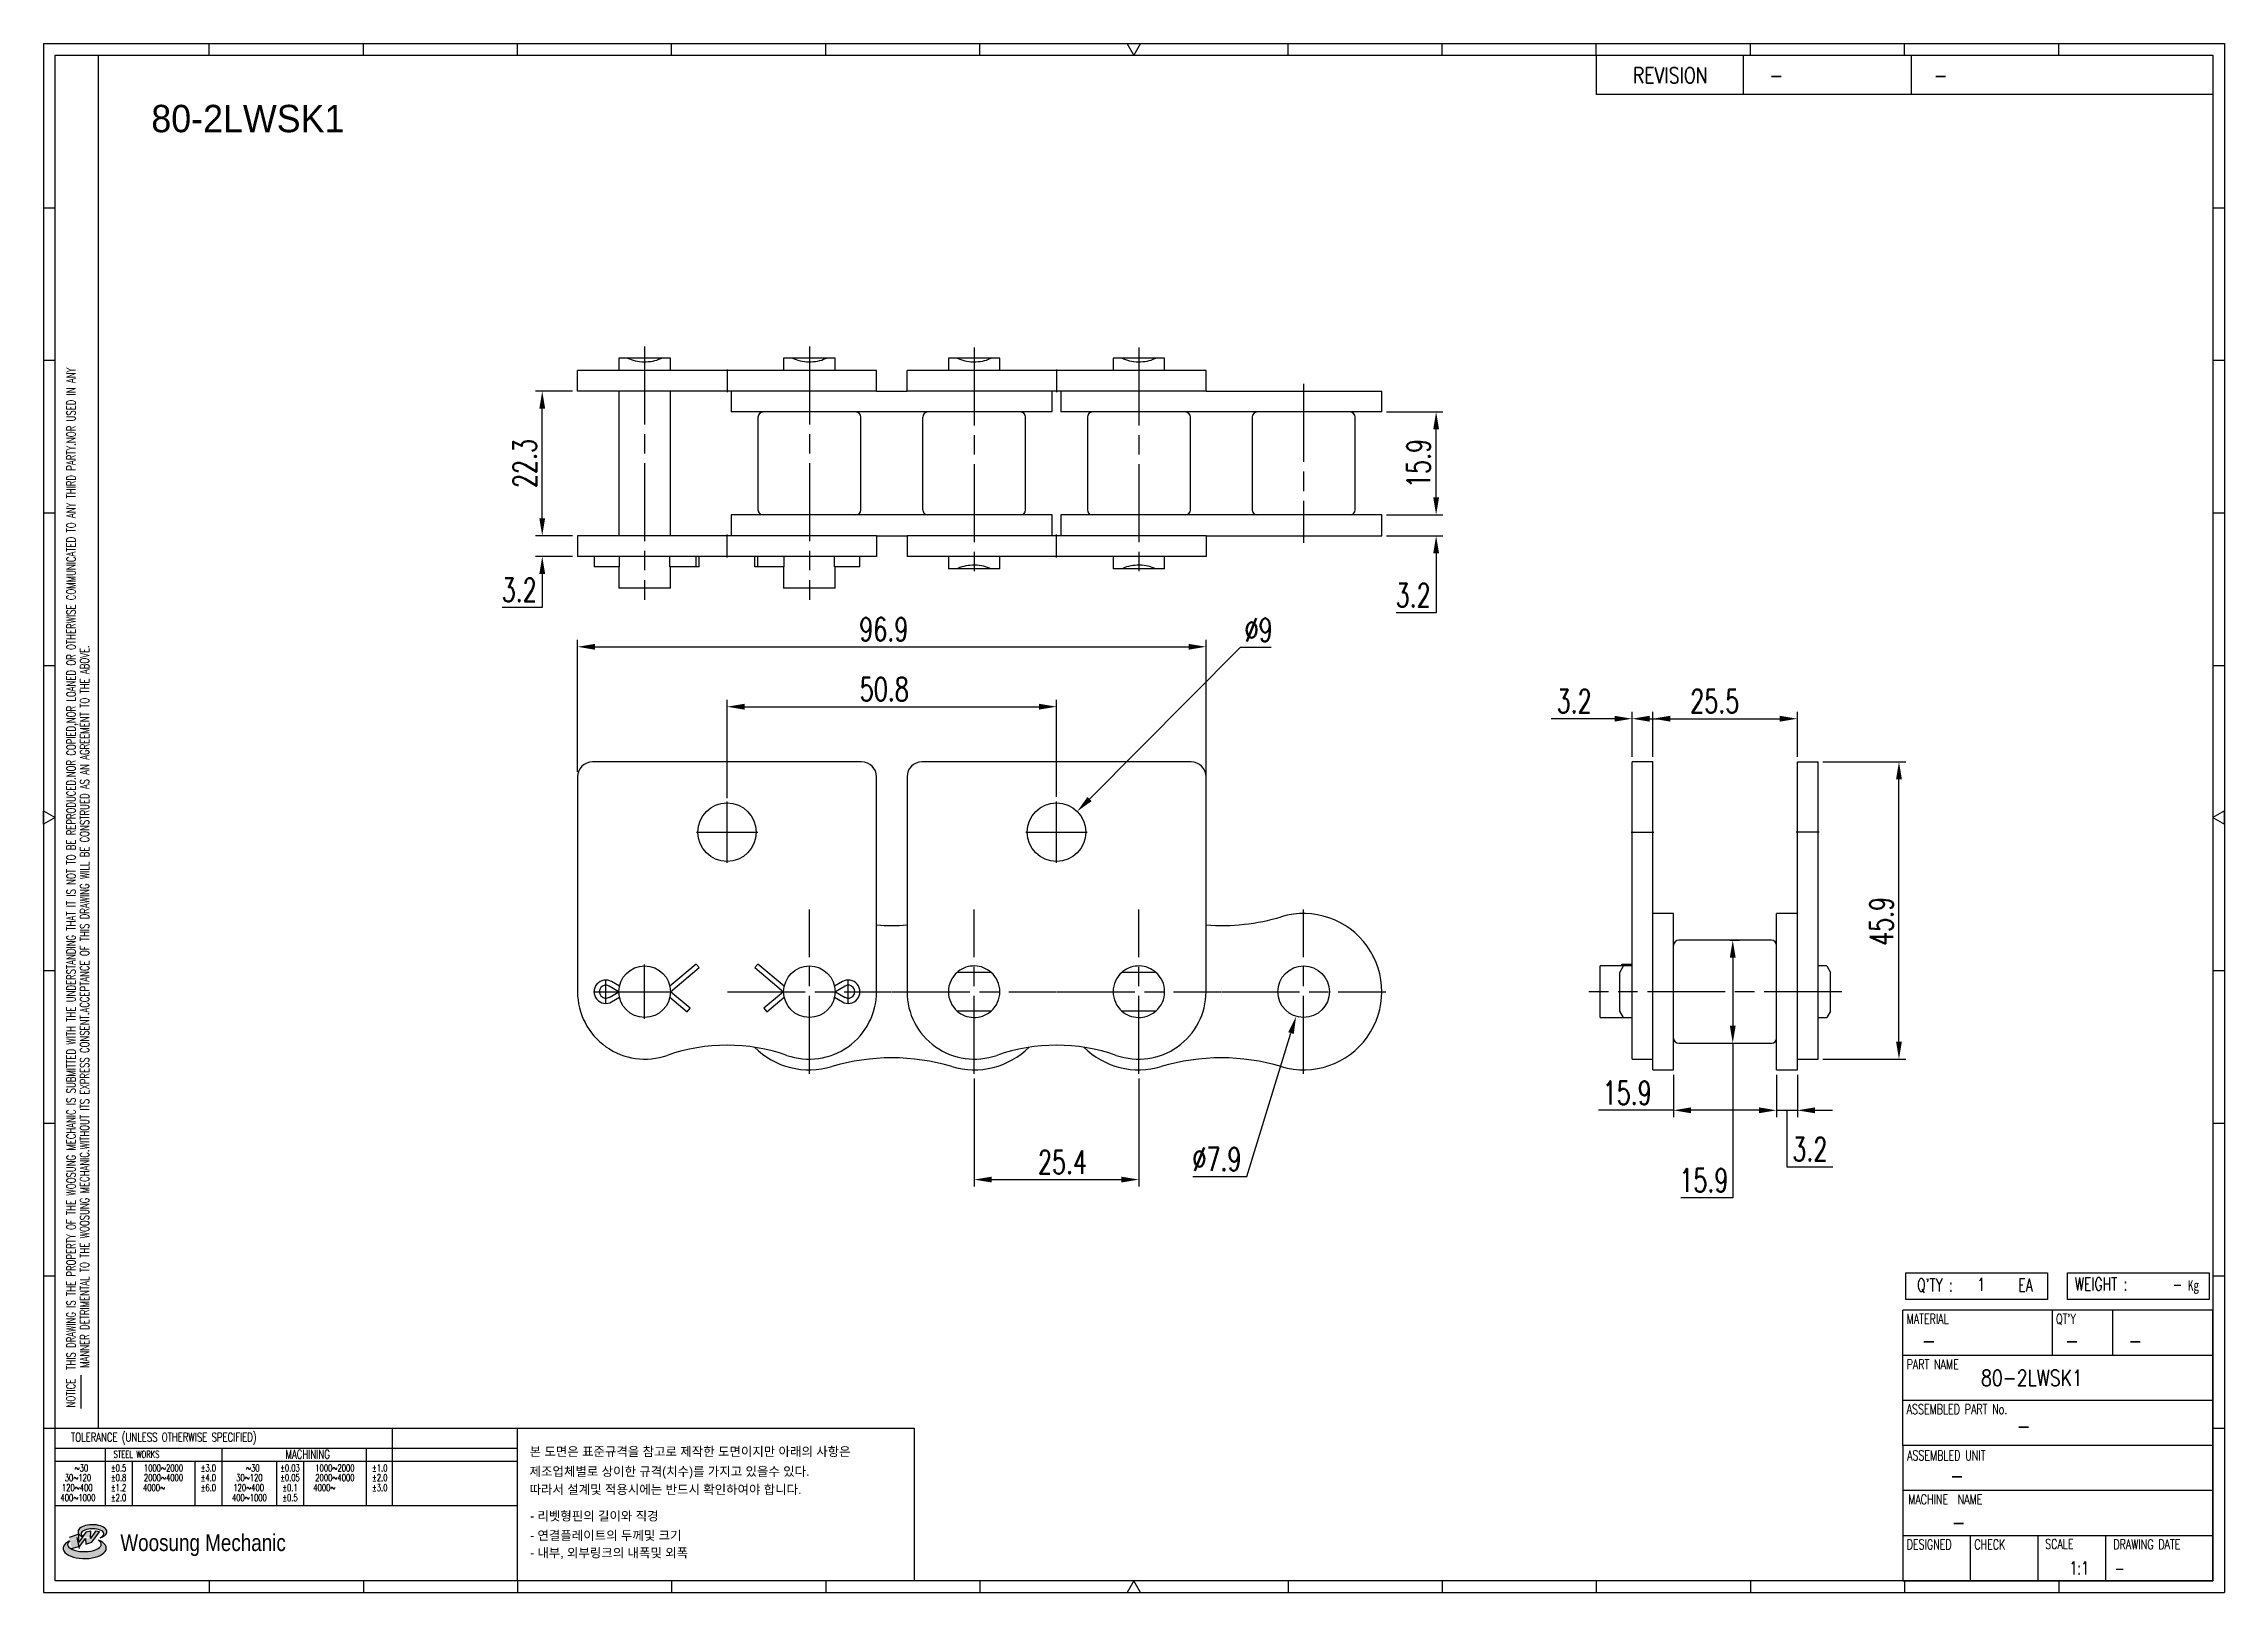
# Model space of a CAD drawing. Header units: millimetres. Extents: x 1209 to 1546, y 59 to 298.
import ezdxf
from ezdxf.enums import TextEntityAlignment as Align

# ---------------------------------------------------------------- set-up
doc = ezdxf.new("R2010")
doc.units = ezdxf.units.MM
doc.linetypes.add('AM_ISO08W050', pattern=[18, 12, -1.5, 3, -1.5])
doc.layers.get('Defpoints').update_dxf_attribs({"color": 80})
doc.layers.add('CL1', color=140, linetype='AM_ISO08W050', lineweight=25)
for name, color, linetype in [('S-DIM', 7, 'Continuous'), ('TITLE', 7, 'Continuous'), ('도면레이아웃', 7, 'Continuous')]:
    doc.layers.add(name, color=color, linetype=linetype)
doc.styles.add('HAN', font='ROMANS.shx', dxfattribs={"width": 0.7, "bigfont": 'whgtxt.shx'})
doc.styles.add('HKD_ST2', font='romans.shx', dxfattribs={"width": 0.7, "height": 4, "bigfont": '@extfont2.shx'})
doc.styles.add('HSG', font='SIMPLEX.shx', dxfattribs={"width": 0.7, "bigfont": 'HSG.shx'})
doc.styles.add('MtXpl_', font='Gulim.ttf')
doc.styles.add('SLDTEXTSTYLE4', font='arial.ttf', dxfattribs={"width": 0.8})
doc.dimstyles.new('AP1.5', dxfattribs={"dimscale": 1.5, "dimtxt": 2.4, "dimasz": 1.8, "dimexe": 0.7, "dimexo": 0.5, "dimgap": 0.6, "dimtad": 1, "dimtoh": 1, "dimdec": 1, "dimrnd": 0.01, "dimzin": 9, "dimdsep": 46, "dimtxsty": 'HSG', "dimcen": 0, "dimclrd": 251, "dimclre": 251, "dimclrt": 60, "dimazin": 2, "dimtp": 1, "dimtm": 1, "dimtfac": 0.5, "dimtdec": 1, "dimtofl": 0, "dimtmove": 0, "dimatfit": 3, "dimfxl": 0, "dimtvp": 1, "dimtolj": 2, "dimlwd": -1, "dimlwe": -1, "dimarcsym": 0})

# ---------------------------------------------------------------- blocks, each defined once
blk = doc.blocks.new('MAST')
at = {"layer": '도면레이아웃'}
h = blk.add_hatch(color=10, dxfattribs=at)
h.paths.add_polyline_path([(1.544, 35.177), (1.554, 34.966), (1.779, 35.034), (2.054, 35.422), (1.908, 35.446), (1.728, 35.167), (1.741, 35.439), (1.547, 35.405), (1.292, 35.041), (1.295, 35.33), (0.943, 35.208), (1.03, 34.8), (1.336, 34.885)])
edge = h.paths.add_edge_path()
edge.add_ellipse((1.795, 35.421), major_axis=(-0.53, 0), ratio=0.487785, start_angle=122.36065, end_angle=403.39574)
edge.add_line((1.411, 35.244), (1.419, 35.261))
edge.add_ellipse((1.798, 35.344), major_axis=(-0.423, 0), ratio=0.444396, start_angle=131.58977, end_angle=386.19408, ccw=False)
edge = h.paths.add_edge_path()
edge.add_ellipse((1.512, 34.815), major_axis=(-0.793, 0), ratio=0.480113, start_angle=314.67633, end_angle=590.85213)
edge.add_ellipse((1.501, 34.958), major_axis=(-0.62, 0), ratio=0.43311, start_angle=331.7024, end_angle=574.42495, ccw=False)
at = {"color": 140}
for p, q in [((0, 90.118), (80.15, 90.118)), ((0, 90.118), (0, 33.191)), ((80.15, 90.118), (80.15, 33.191)), ((57.068, 89.693), (57.068, 88.246)), ((62.47, 89.693), (62.47, 88.246)), ((68.635, 89.693), (68.635, 88.246)), ((79.725, 88.246), (57.068, 88.246)), ((68.449, 43.961), (68.449, 44.936)), ((68.449, 44.936), (73.654, 44.936)), ((73.654, 44.936), (73.654, 43.961)), ((74.39, 43.961), (74.39, 44.936)), ((74.39, 44.936), (79.595, 44.936)), ((79.595, 44.936), (79.595, 43.961)), ((68.336, 38.59), (68.336, 43.563)), ((79.725, 43.563), (68.336, 43.563)), ((73.654, 43.961), (68.449, 43.961)), ((73.827, 43.563), (73.827, 41.905)), ((79.595, 43.961), (74.39, 43.961)), ((76.037, 43.563), (76.037, 41.905)), ((79.725, 38.59), (79.725, 43.563)), ((79.725, 41.905), (68.336, 41.905)), ((79.725, 40.248), (68.336, 40.248)), ((68.336, 38.59), (68.336, 33.616)), ((79.725, 38.59), (68.336, 38.59)), ((79.725, 33.616), (79.725, 38.59)), ((79.725, 36.932), (68.336, 36.932)), ((79.725, 35.274), (68.336, 35.274)), ((70.822, 33.616), (70.822, 35.274)), ((73.309, 33.616), (73.309, 35.274)), ((75.796, 33.616), (75.796, 35.274)), ((0, 33.191), (80.15, 33.191)), ((68.336, 33.616), (79.725, 33.616))]:
    blk.add_line(p, q, dxfattribs=at)
for p, q in [((6.089, 89.693), (6.089, 90.118)), ((11.753, 89.693), (11.753, 90.118)), ((17.418, 89.693), (17.418, 90.118)), ((23.082, 89.693), (23.082, 90.118)), ((28.746, 89.693), (28.746, 90.118)), ((34.411, 89.693), (34.411, 90.118)), ((45.739, 89.693), (45.739, 90.118)), ((51.404, 89.693), (51.404, 90.118)), ((57.068, 89.693), (57.068, 90.118)), ((62.732, 89.693), (62.732, 90.118)), ((68.397, 89.693), (68.397, 90.118)), ((74.061, 89.693), (74.061, 90.118)), ((0, 84.085), (0.425, 84.085)), ((79.725, 84.085), (80.15, 84.085)), ((0, 78.478), (0.425, 78.478)), ((79.725, 78.478), (80.15, 78.478)), ((0, 72.87), (0.425, 72.87)), ((79.725, 72.87), (80.15, 72.87)), ((0, 67.262), (0.425, 67.262)), ((79.725, 67.262), (80.15, 67.262)), ((0, 56.047), (0.425, 56.047)), ((79.725, 56.047), (80.15, 56.047)), ((0, 50.439), (0.425, 50.439)), ((79.725, 50.439), (80.15, 50.439)), ((0, 44.832), (0.425, 44.832)), ((79.725, 44.832), (80.15, 44.832)), ((1.377, 39.947), (1.377, 41.174)), ((0, 39.224), (0.425, 39.224)), ((79.725, 39.224), (80.15, 39.224)), ((6.089, 33.616), (6.089, 33.191)), ((11.753, 33.616), (11.753, 33.191)), ((17.418, 33.616), (17.418, 33.191)), ((23.082, 33.616), (23.082, 33.191)), ((28.746, 33.616), (28.746, 33.191)), ((34.411, 33.616), (34.411, 33.191)), ((45.739, 33.616), (45.739, 33.191)), ((51.404, 33.616), (51.404, 33.191)), ((57.068, 33.616), (57.068, 33.191)), ((62.732, 33.616), (62.732, 33.191)), ((68.397, 33.616), (68.397, 33.191)), ((74.061, 33.616), (74.061, 33.191))]:
    blk.add_line(p, q)
at = {"color": 2}
for p, q in [((2.017, 39.224), (2.017, 89.693)), ((0.425, 39.224), (17.418, 39.224)), ((0.425, 38.487), (17.418, 38.487)), ((2.257, 38.487), (2.257, 36.382)), ((6.557, 38.5), (6.557, 36.382)), ((11.857, 38.487), (11.857, 36.382)), ((12.816, 39.224), (12.816, 36.382)), ((17.418, 33.616), (17.418, 39.224)), ((0.425, 38.012), (17.418, 38.012)), ((3.257, 38.012), (3.257, 36.382)), ((5.557, 38.012), (5.557, 36.382)), ((8.557, 38.012), (8.557, 36.382)), ((9.557, 38.026), (9.557, 36.382)), ((0.425, 36.382), (17.418, 36.382))]:
    blk.add_line(p, q, dxfattribs=at)
for points in [[(40.075, 89.693), (39.83, 90.118), (40.32, 90.118)], [(0.425, 61.679), (0, 61.433), (0, 61.924)], [(79.725, 61.679), (80.15, 61.433), (80.15, 61.924)], [(40.075, 33.616), (39.83, 33.191), (40.32, 33.191)]]:
    blk.add_lwpolyline(points, close=True)
at = {"color": 140}
blk.add_lwpolyline([(0.425, 89.693), (79.725, 89.693), (79.725, 33.616), (0.425, 33.616)], close=True, dxfattribs=at)
at = {"layer": '도면레이아웃'}
for p, q in [((1.295, 35.33), (0.943, 35.208)), ((1.547, 35.405), (1.292, 35.041)), ((1.292, 35.041), (1.295, 35.33)), ((1.741, 35.439), (1.547, 35.405)), ((1.908, 35.446), (1.728, 35.167)), ((1.728, 35.167), (1.741, 35.439)), ((1.779, 35.034), (2.054, 35.422)), ((2.054, 35.422), (1.908, 35.446)), ((1.03, 34.8), (1.336, 34.885)), ((1.224, 35.208), (1.311, 34.8)), ((1.224, 35.208), (1.224, 35.208)), ((1.336, 34.885), (1.544, 35.177)), ((1.419, 35.261), (1.411, 35.244)), ((1.544, 35.177), (1.554, 34.966)), ((1.554, 34.966), (1.779, 35.034))]:
    blk.add_line(p, q, dxfattribs=at)
for centre, major_axis, ratio, start_param, end_param in [((1.795, 35.421), (-0.53, 0), 0.487785, 2.135596, 7.040584), ((1.798, 35.344), (-0.423, 0), 0.444396, 2.296675, 6.740358), ((1.512, 34.815), (-0.793, 0), 0.480113, 5.492138, 10.312315), ((1.501, 34.958), (-0.62, 0), 0.43311, 5.789299, 10.025607)]:
    blk.add_ellipse(centre, major_axis=major_axis, ratio=ratio, start_param=start_param, end_param=end_param, dxfattribs=at)
for s, height, style, width, p in [('REVISION', 0.5806, 'HAN', 0.8, (58.415, 88.664)), ('-', 0.581, 'HAN', 0.8, (63.426, 88.664)), ('-', 0.581, 'HAN', 0.8, (69.468, 88.664)), ("Q'TY : ", 0.4746, 'HKD_ST2', 0.7, (68.857, 44.253)), ('1', 0.475, 'HKD_ST2', 0.7, (71.071, 44.275)), ('EA', 0.4746, 'HKD_ST2', 0.7, (72.578, 44.253)), ('WEIGHT : ', 0.4746, 'HKD_ST2', 0.7, (74.65, 44.286)), ('-', 0.581, 'HAN', 0.8, (69.029, 42.157)), ('-', 0.581, 'HAN', 0.8, (74.289, 42.157)), ('-', 0.581, 'HAN', 0.8, (76.623, 42.157)), ('-', 0.581, 'HAN', 0.8, (72.515, 39.013)), ('-', 0.581, 'HAN', 0.8, (70.067, 37.189)), ('-', 0.581, 'HAN', 0.8, (70.126, 35.48)), ('1:1', 0.4746, 'HKD_ST2', 0.7, (74.458, 33.848)), ('-', 0.475, 'HKD_ST2', 0.7, (76.112, 33.837))]:
    blk.add_text(s, height=height, dxfattribs=dict(style=style, width=width)).set_placement(p)
at = {"color": 6, "style": 'HKD_ST2', "width": 0.7}
for s, p in [(' THIS DRAWING IS THE PROPERTY OF THE WOOSUNG MECHANIC IS SUBMITTED WITH THE UNDERSTANDING THAT IT IS NOT TO BE REPRODUCED.NOR COPIED,NOR LOANED OR OTHERWISE COMMUNICATED TO ANY THIRD PARTY.NOR USED IN ANY', (1.173, 41.217)), ('MANNER DETRIMENTAL TO THE WOOSUNG MECHANIC.WITHOUT ITS EXPRESS CONSENT.ACCEPTANCE OF THIS DRAWING WILL BE CONSTRUED AS AN AGREEMENT TO THE ABOVE.', (1.672, 41.447))]:
    blk.add_text(s, height=0.326266, rotation=90, dxfattribs=at).set_placement(p)
at = {"style": 'HKD_ST2', "width": 0.7}
blk.add_text('-', height=0.475, dxfattribs=at).set_placement((78.613, 44.286), align=Align.RIGHT)
at = {"color": 254, "style": 'HKD_ST2', "width": 0.7}
for s, height, p in [('MATERIAL', 0.3651, (68.474, 43.425)), ("QT'Y", 0.3651, (73.965, 43.425)), ('PART NAME', 0.3651, (68.474, 41.756)), ('ASSEMBLED PART No.', 0.36511, (68.474, 40.109)), ('ASSEMBLED UNIT', 0.36511, (68.49, 38.408)), ('MACHINE  NAME', 0.36511, (68.532, 36.794)), ('DESIGNED', 0.3651, (68.474, 35.136)), ('CHECK', 0.3651, (70.961, 35.136)), ('SCALE', 0.3651, (73.566, 35.153)), ('DRAWING DATE', 0.36511, (76.071, 35.141))]:
    blk.add_text(s, height=height, dxfattribs=at).set_placement(p, align=Align.TOP_LEFT)
at = {"style": 'HKD_ST2', "width": 0.7}
blk.add_text('NOTICE', height=0.3263, rotation=90, dxfattribs=at).set_placement((1.163, 39.988))
blk.add_text('TOLERANCE (UNLESS OTHERWISE SPECIFIED)', height=0.32627, dxfattribs=at).set_placement((4.417, 38.896), align=Align.MIDDLE_CENTER)
at = {"color": 4, "style": 'HKD_ST2', "width": 0.7}
for s, height, p in [('%%12630', 0.261, (1.389, 37.762)), ('1000%%1262000', 0.26101, (4.407, 37.762)), ('%%12630', 0.261, (7.689, 37.762)), ('1000%%1262000', 0.26101, (10.707, 37.762)), ('120%%126400', 0.26101, (1.237, 37.045)), ('30%%126120', 0.261, (1.263, 37.411)), ('4000%%126', 0.261, (4.061, 37.045)), ('2000%%1264000', 0.26101, (4.407, 37.411)), ('120%%126400', 0.26101, (7.537, 37.045)), ('30%%126120', 0.261, (7.563, 37.411)), ('4000%%126', 0.261, (10.321, 37.045)), ('2000%%1264000', 0.26101, (10.707, 37.411)), ('400%%1261000', 0.26101, (1.263, 36.67)), ('400%%1261000', 0.26101, (7.563, 36.67))]:
    blk.add_text(s, height=height, dxfattribs=at).set_placement(p, align=Align.MIDDLE_CENTER)
for s, height, p in [('%%P0.5', 0.261, (2.757, 37.762)), ('STEEL WORKS', 0.26101, (3.416, 38.268)), ('%%P3.0', 0.261, (6.057, 37.762)), ('%%P0.03', 0.261, (9.057, 37.762)), ('MACHINING', 0.3263, (9.707, 38.27)), ('%%P1.0', 0.261, (12.357, 37.762)), ('%%P0.8', 0.261, (2.757, 37.411)), ('%%P1.2', 0.261, (2.757, 37.045)), ('%%P4.0', 0.261, (6.057, 37.411)), ('%%P6.0', 0.261, (6.057, 37.045)), ('%%P0.05', 0.261, (9.057, 37.411)), ('%%P0.1', 0.261, (9.057, 37.045)), ('%%P2.0', 0.261, (12.357, 37.411)), ('%%P3.0', 0.261, (12.357, 37.045)), ('%%P2.0', 0.261, (2.757, 36.67)), ('%%P0.5', 0.261, (9.057, 36.67))]:
    blk.add_text(s, height=height, dxfattribs=at).set_placement(p, align=Align.MIDDLE)
at = {"color": 1, "style": 'SLDTEXTSTYLE4', "width": 0.8}
blk.add_text('Woosung Mechanic', height=0.61957, dxfattribs=at).set_placement((2.822, 34.711))
at = {"layer": 'TITLE', "width": 0.8}
blk.add_text('Kg', height=0.3789, dxfattribs=at).set_placement((78.807, 44.286))
blk = doc.blocks.new('*D2')
at = {"layer": 'Defpoints', "color": 0, "transparency": 16777216}
for p in [(1454.39, 193.47), (1454.39, 186.83), (1457.59, 186.83)]:
    blk.add_point(p, dxfattribs=at)
at = {"layer": 'S-DIM', "color": 251, "linetype": 'ByBlock', "transparency": 16777216}
for p, q in [((1451.69, 193.47), (1441.91, 193.47)), ((1454.39, 187.58), (1454.39, 194.52)), ((1457.59, 187.58), (1457.59, 194.52)), ((1460.29, 193.47), (1462.99, 193.47))]:
    blk.add_line(p, q, dxfattribs=at)
at = {"layer": 'S-DIM', "color": 251, "transparency": 16777216}
for points in [[(1451.69, 193.92), (1451.69, 193.02), (1454.39, 193.47)], [(1460.29, 193.92), (1460.29, 193.02), (1457.59, 193.47)]]:
    blk.add_solid(points, dxfattribs=at)
at = {"layer": 'S-DIM', "color": 60, "transparency": 16777216, "insert": (1445.45, 196.17), "char_height": 3.6, "attachment_point": 5, "style": 'HSG'}
blk.add_mtext('\\A2;3.2', dxfattribs=at)
blk = doc.blocks.new('*D3')
at = {"layer": 'Defpoints', "color": 0, "transparency": 16777216}
for p in [(1479.87, 193.47), (1454.39, 186.83), (1479.87, 186.83)]:
    blk.add_point(p, dxfattribs=at)
at = {"layer": 'S-DIM', "color": 251, "linetype": 'ByBlock', "transparency": 16777216}
for p, q in [((1454.39, 187.58), (1454.39, 194.52)), ((1457.09, 193.47), (1477.17, 193.47)), ((1479.87, 187.58), (1479.87, 194.52))]:
    blk.add_line(p, q, dxfattribs=at)
at = {"layer": 'S-DIM', "color": 251, "transparency": 16777216}
for points in [[(1457.09, 193.92), (1457.09, 193.02), (1454.39, 193.47)], [(1477.17, 193.92), (1477.17, 193.02), (1479.87, 193.47)]]:
    blk.add_solid(points, dxfattribs=at)
at = {"layer": 'S-DIM', "color": 60, "transparency": 16777216, "insert": (1467.13, 196.17), "char_height": 3.6, "attachment_point": 5, "style": 'HSG'}
blk.add_mtext('\\A2;25.5', dxfattribs=at)
blk = doc.blocks.new('*D4')
at = {"layer": 'Defpoints', "color": 0, "transparency": 16777216}
for p in [(1460.79, 139.33), (1476.67, 139.33), (1476.67, 133.09)]:
    blk.add_point(p, dxfattribs=at)
at = {"layer": 'S-DIM', "color": 251, "linetype": 'ByBlock', "transparency": 16777216}
for p, q in [((1460.79, 138.58), (1460.79, 132.04)), ((1476.67, 138.58), (1476.67, 132.04)), ((1460.79, 133.09), (1449.21, 133.09)), ((1473.97, 133.09), (1463.49, 133.09))]:
    blk.add_line(p, q, dxfattribs=at)
at = {"layer": 'S-DIM', "color": 251, "transparency": 16777216}
for points in [[(1463.49, 133.54), (1463.49, 132.64), (1460.79, 133.09)], [(1473.97, 133.54), (1473.97, 132.64), (1476.67, 133.09)]]:
    blk.add_solid(points, dxfattribs=at)
at = {"layer": 'S-DIM', "color": 60, "transparency": 16777216, "insert": (1453.65, 135.79), "char_height": 3.6, "attachment_point": 5, "style": 'HSG'}
blk.add_mtext('\\A2;15.9', dxfattribs=at)
blk = doc.blocks.new('*D5')
at = {"layer": 'Defpoints', "color": 0, "transparency": 16777216}
for p in [(1476.67, 139.33), (1479.87, 139.33), (1479.87, 133.09)]:
    blk.add_point(p, dxfattribs=at)
at = {"layer": 'S-DIM', "color": 251, "linetype": 'ByBlock', "transparency": 16777216}
for p, q in [((1476.67, 138.58), (1476.67, 132.04)), ((1479.87, 138.58), (1479.87, 132.04)), ((1473.97, 133.09), (1471.27, 133.09)), ((1476.67, 133.09), (1479.87, 133.09)), ((1478.27, 133.09), (1478.27, 124.39)), ((1482.57, 133.09), (1485.27, 133.09)), ((1478.27, 124.39), (1485.35, 124.39))]:
    blk.add_line(p, q, dxfattribs=at)
at = {"layer": 'S-DIM', "color": 251, "transparency": 16777216}
for points in [[(1473.97, 133.54), (1473.97, 132.64), (1476.67, 133.09)], [(1482.57, 133.54), (1482.57, 132.64), (1479.87, 133.09)]]:
    blk.add_solid(points, dxfattribs=at)
at = {"layer": 'S-DIM', "color": 60, "transparency": 16777216, "insert": (1481.81, 127.09), "char_height": 3.6, "attachment_point": 5, "style": 'HSG'}
blk.add_mtext('\\A2;3.2', dxfattribs=at)
blk = doc.blocks.new('*D6')
at = {"layer": 'Defpoints', "color": 0, "transparency": 16777216}
for p in [(1468.73, 159.32), (1468.73, 143.44), (1469.91, 143.44)]:
    blk.add_point(p, dxfattribs=at)
at = {"layer": 'S-DIM', "color": 251, "linetype": 'ByBlock', "transparency": 16777216}
for p, q in [((1469.48, 159.32), (1470.96, 159.32)), ((1469.91, 156.62), (1469.91, 146.14)), ((1469.48, 143.44), (1470.96, 143.44)), ((1469.91, 143.44), (1469.91, 119.61)), ((1469.91, 119.61), (1461.93, 119.61))]:
    blk.add_line(p, q, dxfattribs=at)
at = {"layer": 'S-DIM', "color": 251, "transparency": 16777216}
for points in [[(1469.46, 156.62), (1470.36, 156.62), (1469.91, 159.32)], [(1469.46, 146.14), (1470.36, 146.14), (1469.91, 143.44)]]:
    blk.add_solid(points, dxfattribs=at)
at = {"layer": 'S-DIM', "color": 60, "transparency": 16777216, "insert": (1465.47, 122.31), "char_height": 3.6, "attachment_point": 5, "style": 'HSG'}
blk.add_mtext('\\A2;15.9', dxfattribs=at)
blk = doc.blocks.new('*D7')
at = {"layer": 'Defpoints', "color": 0, "transparency": 16777216}
for p in [(1352.95, 138.72), (1378.35, 138.72), (1378.35, 122.41)]:
    blk.add_point(p, dxfattribs=at)
at = {"layer": 'S-DIM', "color": 251, "linetype": 'ByBlock', "transparency": 16777216}
for p, q in [((1352.95, 137.97), (1352.95, 121.36)), ((1378.35, 137.97), (1378.35, 121.36)), ((1355.65, 122.41), (1375.65, 122.41))]:
    blk.add_line(p, q, dxfattribs=at)
at = {"layer": 'S-DIM', "color": 251, "transparency": 16777216}
for points in [[(1355.65, 122.86), (1355.65, 121.96), (1352.95, 122.41)], [(1375.65, 122.86), (1375.65, 121.96), (1378.35, 122.41)]]:
    blk.add_solid(points, dxfattribs=at)
at = {"layer": 'S-DIM', "color": 60, "transparency": 16777216, "insert": (1366.58, 125.11), "char_height": 3.6, "attachment_point": 5, "style": 'HSG'}
blk.add_mtext('\\A2;25.4', dxfattribs=at)
blk = doc.blocks.new('*D8')
at = {"layer": 'Defpoints', "color": 0, "transparency": 16777216}
for p in [(1404.92, 155.17), (1402.59, 147.58)]:
    blk.add_point(p, dxfattribs=at)
at = {"layer": 'S-DIM', "color": 251, "linetype": 'ByBlock', "transparency": 16777216}
for p, q in [((1395.01, 122.88), (1401.8, 145)), ((1386.67, 122.88), (1395.01, 122.88))]:
    blk.add_line(p, q, dxfattribs=at)
at = {"layer": 'S-DIM', "color": 251, "transparency": 16777216}
blk.add_solid([(1401.37, 145.13), (1402.23, 144.87), (1402.59, 147.58)], dxfattribs=at)
at = {"layer": 'S-DIM', "color": 60, "transparency": 16777216, "insert": (1390.39, 125.58), "char_height": 3.6, "attachment_point": 5, "style": 'HSG'}
blk.add_mtext('\\A2;∅7.9', dxfattribs=at)
blk = doc.blocks.new('*D9')
at = {"layer": 'Defpoints', "color": 0, "transparency": 16777216}
for p in [(1365.65, 195.32), (1314.85, 180.48), (1365.65, 180.7)]:
    blk.add_point(p, dxfattribs=at)
at = {"layer": 'S-DIM', "color": 251, "linetype": 'ByBlock', "transparency": 16777216}
for p, q in [((1314.85, 181.23), (1314.85, 196.37)), ((1317.55, 195.32), (1362.95, 195.32)), ((1365.65, 181.45), (1365.65, 196.37))]:
    blk.add_line(p, q, dxfattribs=at)
at = {"layer": 'S-DIM', "color": 251, "transparency": 16777216}
for points in [[(1317.55, 195.77), (1317.55, 194.87), (1314.85, 195.32)], [(1362.95, 195.77), (1362.95, 194.87), (1365.65, 195.32)]]:
    blk.add_solid(points, dxfattribs=at)
at = {"layer": 'S-DIM', "color": 60, "transparency": 16777216, "insert": (1339.1, 198.02), "char_height": 3.6, "attachment_point": 5, "style": 'HSG'}
blk.add_mtext('\\A2;50.8', dxfattribs=at)
blk = doc.blocks.new('*D10')
at = {"layer": 'Defpoints', "color": 0, "transparency": 16777216}
for p in [(1388.7, 204.56), (1291.8, 184.52), (1388.7, 183.3)]:
    blk.add_point(p, dxfattribs=at)
at = {"layer": 'S-DIM', "color": 251, "linetype": 'ByBlock', "transparency": 16777216}
for p, q in [((1291.8, 185.27), (1291.8, 205.61)), ((1388.7, 184.05), (1388.7, 205.61)), ((1294.5, 204.56), (1386, 204.56))]:
    blk.add_line(p, q, dxfattribs=at)
at = {"layer": 'S-DIM', "color": 251, "transparency": 16777216}
for points in [[(1294.5, 205.01), (1294.5, 204.11), (1291.8, 204.56)], [(1386, 205.01), (1386, 204.11), (1388.7, 204.56)]]:
    blk.add_solid(points, dxfattribs=at)
at = {"layer": 'S-DIM', "color": 60, "transparency": 16777216, "insert": (1339.01, 207.26), "char_height": 3.6, "attachment_point": 5, "style": 'HSG'}
blk.add_mtext('\\A2;96.9', dxfattribs=at)
blk = doc.blocks.new('*D11')
at = {"layer": 'Defpoints', "color": 0, "transparency": 16777216}
for p in [(1368.83, 179.17), (1362.48, 172.79)]:
    blk.add_point(p, dxfattribs=at)
at = {"layer": 'S-DIM', "color": 251, "linetype": 'ByBlock', "transparency": 16777216}
for p, q in [((1393.98, 204.46), (1370.73, 181.08)), ((1398.72, 204.46), (1393.98, 204.46))]:
    blk.add_line(p, q, dxfattribs=at)
at = {"layer": 'S-DIM', "color": 251, "transparency": 16777216}
blk.add_solid([(1370.41, 181.4), (1371.05, 180.76), (1368.83, 179.17)], dxfattribs=at)
at = {"layer": 'S-DIM', "color": 60, "transparency": 16777216, "insert": (1396.8, 207.16), "char_height": 3.6, "attachment_point": 5, "style": 'HSG'}
blk.add_mtext('\\A2;∅9', dxfattribs=at)
blk = doc.blocks.new('*D12')
at = {"layer": 'Defpoints', "color": 0, "transparency": 16777216}
for p in [(1415.8, 224.89), (1424.18, 224.89), (1415.8, 221.69)]:
    blk.add_point(p, dxfattribs=at)
at = {"layer": 'S-DIM', "color": 251, "linetype": 'ByBlock', "transparency": 16777216}
for p, q in [((1424.18, 227.59), (1424.18, 230.29)), ((1416.55, 224.89), (1425.23, 224.89)), ((1416.55, 221.69), (1425.23, 221.69)), ((1424.18, 218.99), (1424.18, 209.8)), ((1424.18, 209.8), (1418, 209.8))]:
    blk.add_line(p, q, dxfattribs=at)
at = {"layer": 'S-DIM', "color": 251, "transparency": 16777216}
for points in [[(1423.73, 227.59), (1424.63, 227.59), (1424.18, 224.89)], [(1423.73, 218.99), (1424.63, 218.99), (1424.18, 221.69)]]:
    blk.add_solid(points, dxfattribs=at)
at = {"layer": 'S-DIM', "color": 60, "transparency": 16777216, "insert": (1420.64, 212.5), "char_height": 3.6, "attachment_point": 5, "style": 'HSG'}
blk.add_mtext('\\A2;3.2', dxfattribs=at)
blk = doc.blocks.new('*D13')
at = {"layer": 'Defpoints', "color": 0, "transparency": 16777216}
for p in [(1415.8, 240.77), (1424.18, 240.77), (1415.8, 224.89)]:
    blk.add_point(p, dxfattribs=at)
at = {"layer": 'S-DIM', "color": 251, "linetype": 'ByBlock', "transparency": 16777216}
for p, q in [((1416.55, 240.77), (1425.23, 240.77)), ((1424.18, 227.59), (1424.18, 238.07)), ((1416.55, 224.89), (1425.23, 224.89))]:
    blk.add_line(p, q, dxfattribs=at)
at = {"layer": 'S-DIM', "color": 251, "transparency": 16777216}
for points in [[(1423.73, 238.07), (1424.63, 238.07), (1424.18, 240.77)], [(1423.73, 227.59), (1424.63, 227.59), (1424.18, 224.89)]]:
    blk.add_solid(points, dxfattribs=at)
at = {"layer": 'S-DIM', "color": 60, "transparency": 16777216, "insert": (1421.48, 232.83), "char_height": 3.6, "attachment_point": 5, "rotation": 90, "style": 'HSG'}
blk.add_mtext('\\A2;15.9', dxfattribs=at)
blk = doc.blocks.new('*D14')
at = {"layer": 'Defpoints', "color": 0, "transparency": 16777216}
for p in [(1286.36, 221.69), (1291.8, 221.69), (1291.8, 218.49)]:
    blk.add_point(p, dxfattribs=at)
at = {"layer": 'S-DIM', "color": 251, "linetype": 'ByBlock', "transparency": 16777216}
for p, q in [((1286.36, 224.39), (1286.36, 227.09)), ((1291.05, 221.69), (1285.31, 221.69)), ((1291.05, 218.49), (1285.31, 218.49)), ((1286.36, 215.79), (1286.36, 210.62)), ((1286.36, 210.62), (1280.18, 210.62))]:
    blk.add_line(p, q, dxfattribs=at)
at = {"layer": 'S-DIM', "color": 251, "transparency": 16777216}
for points in [[(1285.91, 224.39), (1286.81, 224.39), (1286.36, 221.69)], [(1285.91, 215.79), (1286.81, 215.79), (1286.36, 218.49)]]:
    blk.add_solid(points, dxfattribs=at)
at = {"layer": 'S-DIM', "color": 60, "transparency": 16777216, "insert": (1282.82, 213.32), "char_height": 3.6, "attachment_point": 5, "style": 'HSG'}
blk.add_mtext('\\A2;3.2', dxfattribs=at)
blk = doc.blocks.new('*D15')
at = {"layer": 'Defpoints', "color": 0, "transparency": 16777216}
for p in [(1286.36, 243.97), (1291.8, 243.97), (1291.8, 221.69)]:
    blk.add_point(p, dxfattribs=at)
at = {"layer": 'S-DIM', "color": 251, "linetype": 'ByBlock', "transparency": 16777216}
for p, q in [((1291.05, 243.97), (1285.31, 243.97)), ((1286.36, 224.39), (1286.36, 241.27)), ((1291.05, 221.69), (1285.31, 221.69))]:
    blk.add_line(p, q, dxfattribs=at)
at = {"layer": 'S-DIM', "color": 251, "transparency": 16777216}
for points in [[(1285.91, 241.27), (1286.81, 241.27), (1286.36, 243.97)], [(1285.91, 224.39), (1286.81, 224.39), (1286.36, 221.69)]]:
    blk.add_solid(points, dxfattribs=at)
at = {"layer": 'S-DIM', "color": 60, "transparency": 16777216, "insert": (1283.66, 232.83), "char_height": 3.6, "attachment_point": 5, "rotation": 90, "style": 'HSG'}
blk.add_mtext('\\A2;22.3', dxfattribs=at)
blk = doc.blocks.new('*D16')
at = {"layer": 'Defpoints', "color": 0, "transparency": 16777216}
for p in [(1483.07, 186.83), (1495.54, 186.83), (1483.07, 140.98)]:
    blk.add_point(p, dxfattribs=at)
at = {"layer": 'S-DIM', "color": 251, "linetype": 'ByBlock', "transparency": 16777216}
for p, q in [((1483.82, 186.83), (1496.59, 186.83)), ((1495.54, 143.68), (1495.54, 184.13)), ((1483.82, 140.98), (1496.59, 140.98))]:
    blk.add_line(p, q, dxfattribs=at)
at = {"layer": 'S-DIM', "color": 251, "transparency": 16777216}
for points in [[(1495.09, 184.13), (1495.99, 184.13), (1495.54, 186.83)], [(1495.09, 143.68), (1495.99, 143.68), (1495.54, 140.98)]]:
    blk.add_solid(points, dxfattribs=at)
at = {"layer": 'S-DIM', "color": 60, "transparency": 16777216, "insert": (1492.84, 162.22), "char_height": 3.6, "attachment_point": 5, "rotation": 90, "style": 'HSG'}
blk.add_mtext('\\A2;45.9', dxfattribs=at)

msp = doc.modelspace()

# ---------------------------------------------------------------- linework, layer by layer
for p, q in [((1298.18, 249.08), (1298.18, 247.17)), ((1306.12, 249.08), (1298.18, 249.08)), ((1306.12, 247.17), (1306.12, 249.08)), ((1323.58, 249.08), (1323.58, 247.17)), ((1331.52, 249.08), (1323.58, 249.08)), ((1331.52, 247.17), (1331.52, 249.08)), ((1348.98, 249.08), (1348.98, 247.17)), ((1356.92, 249.08), (1348.98, 249.08)), ((1356.92, 247.17), (1356.92, 249.08)), ((1374.38, 249.08), (1374.38, 247.17)), ((1382.32, 249.08), (1374.38, 249.08)), ((1382.32, 247.17), (1382.32, 249.08)), ((1337.9, 247.17), (1291.8, 247.17)), ((1291.8, 243.97), (1291.8, 247.17)), ((1337.9, 243.97), (1337.9, 247.17)), ((1388.7, 247.17), (1342.6, 247.17)), ((1342.6, 243.97), (1342.6, 247.17)), ((1388.7, 243.97), (1388.7, 247.17)), ((1337.9, 243.97), (1291.8, 243.97)), ((1298.18, 243.97), (1298.18, 221.69)), ((1306.12, 221.69), (1306.12, 243.97)), ((1315.5, 243.97), (1315.5, 240.77)), ((1337.9, 243.97), (1342.6, 243.97)), ((1388.7, 243.97), (1342.6, 243.97)), ((1365, 240.77), (1365, 243.97)), ((1366.3, 243.97), (1366.3, 240.77)), ((1388.7, 243.97), (1415.8, 243.97)), ((1415.8, 240.77), (1415.8, 243.97)), ((1365, 240.77), (1315.5, 240.77)), ((1319.61, 239.97), (1319.61, 225.68)), ((1335.49, 225.68), (1335.49, 239.97)), ((1345.01, 239.97), (1345.01, 225.68)), ((1360.89, 225.68), (1360.89, 239.97)), ((1415.8, 240.77), (1366.3, 240.77)), ((1370.41, 239.97), (1370.41, 225.68)), ((1386.29, 225.68), (1386.29, 239.97)), ((1395.81, 239.97), (1395.81, 225.68)), ((1411.69, 225.68), (1411.69, 239.97)), ((1315.5, 224.89), (1315.5, 221.69)), ((1365, 224.89), (1315.5, 224.89)), ((1365, 221.69), (1365, 224.89)), ((1366.3, 224.89), (1366.3, 221.69)), ((1415.8, 224.89), (1366.3, 224.89)), ((1415.8, 221.69), (1415.8, 224.89)), ((1337.9, 221.69), (1291.8, 221.69)), ((1291.8, 221.69), (1291.8, 218.49)), ((1337.9, 221.69), (1342.6, 221.69)), ((1337.9, 221.69), (1337.9, 218.49)), ((1388.7, 221.69), (1342.6, 221.69)), ((1342.6, 221.69), (1342.6, 218.49)), ((1388.7, 221.69), (1415.8, 221.69)), ((1388.7, 221.69), (1388.7, 218.49)), ((1337.9, 218.49), (1291.8, 218.49)), ((1294.36, 218.49), (1294.36, 216.89)), ((1298.28, 216.89), (1294.36, 216.89)), ((1298.18, 216.89), (1298.18, 213.58)), ((1298.28, 216.89), (1298.28, 218.49)), ((1306.03, 216.89), (1306.03, 218.49)), ((1310.55, 216.89), (1306.03, 216.89)), ((1306.12, 213.58), (1306.12, 216.89)), ((1310.09, 216.89), (1310.09, 218.49)), ((1310.55, 216.89), (1310.55, 218.49)), ((1319.15, 216.89), (1319.15, 218.49)), ((1323.68, 216.89), (1319.15, 216.89)), ((1319.61, 216.89), (1319.61, 218.49)), ((1323.58, 216.89), (1323.58, 213.58)), ((1323.68, 216.89), (1323.68, 218.49)), ((1331.43, 216.89), (1331.43, 218.49)), ((1335.34, 216.89), (1331.43, 216.89)), ((1331.52, 213.58), (1331.52, 216.89)), ((1335.34, 216.89), (1335.34, 218.49)), ((1388.7, 218.49), (1342.6, 218.49)), ((1348.98, 218.49), (1348.98, 216.58)), ((1356.92, 216.58), (1348.98, 216.58)), ((1356.92, 216.58), (1356.92, 218.49)), ((1374.38, 218.49), (1374.38, 216.58)), ((1382.32, 216.58), (1374.38, 216.58)), ((1382.32, 216.58), (1382.32, 218.49)), ((1306.12, 213.58), (1298.18, 213.58)), ((1331.52, 213.58), (1323.58, 213.58)), ((1335.6, 186.83), (1294.11, 186.83)), ((1386.4, 186.83), (1344.91, 186.83)), ((1457.59, 186.83), (1454.39, 186.83)), ((1454.39, 140.98), (1454.39, 186.83)), ((1457.59, 163.43), (1457.59, 186.83)), ((1479.87, 186.83), (1483.07, 186.83)), ((1479.87, 163.43), (1479.87, 186.83)), ((1483.07, 140.98), (1483.07, 186.83)), ((1291.8, 184.52), (1291.8, 151.38)), ((1337.9, 151.38), (1337.9, 184.52)), ((1342.6, 184.52), (1342.6, 151.38)), ((1388.7, 151.38), (1388.7, 184.52)), ((1460.79, 163.43), (1457.59, 163.43)), ((1457.59, 139.33), (1457.59, 163.43)), ((1460.79, 139.33), (1460.79, 163.43)), ((1479.87, 163.43), (1476.67, 163.43)), ((1476.67, 139.33), (1476.67, 163.43)), ((1479.87, 139.33), (1479.87, 163.43)), ((1475.87, 159.32), (1461.58, 159.32)), ((1310.09, 155.64), (1306.03, 152.23)), ((1306.12, 151.38), (1310.55, 155.09)), ((1310.55, 155.09), (1310.09, 155.64)), ((1319.61, 155.64), (1319.15, 155.09)), ((1319.15, 155.09), (1323.58, 151.38)), ((1323.68, 152.23), (1319.61, 155.64)), ((1449.48, 147.41), (1449.48, 155.35)), ((1453.05, 155.35), (1449.48, 155.35)), ((1452.48, 154.35), (1453.05, 155.35)), ((1452.79, 155.64), (1454.39, 155.64)), ((1452.79, 155.35), (1452.79, 155.64)), ((1454.39, 155.35), (1453.05, 155.35)), ((1484.4, 155.35), (1483.07, 155.35)), ((1484.4, 155.35), (1484.98, 154.35)), ((1298.16, 151.38), (1296.66, 152.24)), ((1296.66, 150.51), (1298.16, 151.38)), ((1298.28, 152.23), (1297.06, 152.94)), ((1309.16, 148.83), (1306.12, 151.38)), ((1323.58, 151.38), (1320.55, 148.83)), ((1332.65, 152.94), (1331.43, 152.23)), ((1333.05, 152.24), (1331.55, 151.38)), ((1331.55, 151.38), (1333.05, 150.51)), ((1355.58, 154.35), (1350.33, 154.35)), ((1380.98, 154.35), (1375.73, 154.35)), ((1452.48, 148.4), (1452.48, 154.35)), ((1484.98, 148.4), (1484.98, 154.35)), ((1297.06, 149.82), (1298.28, 150.52)), ((1306.03, 150.52), (1308.7, 148.28)), ((1308.7, 148.28), (1309.16, 148.83)), ((1320.55, 148.83), (1321.01, 148.28)), ((1321.01, 148.28), (1323.68, 150.52)), ((1331.43, 150.52), (1332.65, 149.82)), ((1355.58, 148.4), (1350.33, 148.4)), ((1380.98, 148.4), (1375.73, 148.4)), ((1453.05, 147.41), (1452.48, 148.4)), ((1484.98, 148.4), (1484.4, 147.41)), ((1449.48, 147.41), (1453.05, 147.41)), ((1453.05, 147.41), (1454.39, 147.41)), ((1483.07, 147.41), (1484.4, 147.41)), ((1461.58, 143.44), (1475.87, 143.44)), ((1454.39, 140.98), (1457.59, 140.98)), ((1457.59, 139.33), (1460.79, 139.33)), ((1476.67, 139.33), (1479.87, 139.33)), ((1479.87, 140.98), (1483.07, 140.98))]:
    msp.add_line(p, q)
for points in [[(1299.53, 249.08), (1299.8, 248.95), (1300.09, 248.84), (1300.39, 248.74), (1300.71, 248.66), (1301.03, 248.6), (1301.37, 248.55), (1301.71, 248.52), (1302.06, 248.5), (1302.4, 248.51), (1302.75, 248.53), (1303.09, 248.57), (1303.42, 248.62), (1303.74, 248.69), (1304.05, 248.78), (1304.35, 248.89), (1304.63, 249), (1304.78, 249.08)], [(1324.93, 249.08), (1325.2, 248.95), (1325.49, 248.84), (1325.79, 248.74), (1326.11, 248.66), (1326.43, 248.6), (1326.77, 248.55), (1327.11, 248.52), (1327.46, 248.5), (1327.8, 248.51), (1328.15, 248.53), (1328.49, 248.57), (1328.82, 248.62), (1329.14, 248.69), (1329.45, 248.78), (1329.75, 248.89), (1330.03, 249), (1330.18, 249.08)], [(1350.33, 249.08), (1350.6, 248.95), (1350.89, 248.84), (1351.19, 248.74), (1351.51, 248.66), (1351.83, 248.6), (1352.17, 248.55), (1352.51, 248.52), (1352.86, 248.5), (1353.2, 248.51), (1353.55, 248.53), (1353.89, 248.57), (1354.22, 248.62), (1354.54, 248.69), (1354.85, 248.78), (1355.15, 248.89), (1355.43, 249), (1355.58, 249.08)], [(1375.73, 249.08), (1376, 248.95), (1376.29, 248.84), (1376.59, 248.74), (1376.91, 248.66), (1377.23, 248.6), (1377.57, 248.55), (1377.91, 248.52), (1378.26, 248.5), (1378.6, 248.51), (1378.95, 248.53), (1379.29, 248.57), (1379.62, 248.62), (1379.94, 248.69), (1380.25, 248.78), (1380.55, 248.89), (1380.83, 249), (1380.98, 249.08)], [(1355.58, 216.58), (1355.31, 216.7), (1355.02, 216.81), (1354.72, 216.91), (1354.4, 216.99), (1354.08, 217.06), (1353.74, 217.1), (1353.4, 217.13), (1353.05, 217.15), (1352.71, 217.14), (1352.36, 217.12), (1352.02, 217.09), (1351.69, 217.03), (1351.37, 216.96), (1351.05, 216.87), (1350.76, 216.77), (1350.48, 216.65), (1350.33, 216.58)], [(1380.98, 216.58), (1380.71, 216.7), (1380.42, 216.81), (1380.12, 216.91), (1379.8, 216.99), (1379.48, 217.06), (1379.14, 217.1), (1378.8, 217.13), (1378.45, 217.15), (1378.11, 217.14), (1377.76, 217.12), (1377.42, 217.09), (1377.09, 217.03), (1376.77, 216.96), (1376.45, 216.87), (1376.16, 216.77), (1375.88, 216.65), (1375.73, 216.58)], [(1355.58, 154.35), (1355.31, 154.57), (1355.02, 154.77), (1354.72, 154.93), (1354.4, 155.07), (1354.08, 155.19), (1353.74, 155.27), (1353.4, 155.32), (1353.05, 155.35), (1352.71, 155.34), (1352.36, 155.3), (1352.02, 155.24), (1351.69, 155.14), (1351.37, 155.02), (1351.05, 154.86), (1350.76, 154.68), (1350.48, 154.48), (1350.33, 154.35)], [(1380.98, 154.35), (1380.71, 154.57), (1380.42, 154.77), (1380.12, 154.93), (1379.8, 155.07), (1379.48, 155.19), (1379.14, 155.27), (1378.8, 155.32), (1378.45, 155.35), (1378.11, 155.34), (1377.76, 155.3), (1377.42, 155.24), (1377.09, 155.14), (1376.77, 155.02), (1376.45, 154.86), (1376.16, 154.68), (1375.88, 154.48), (1375.73, 154.35)], [(1350.33, 148.4), (1350.6, 148.18), (1350.89, 147.99), (1351.19, 147.82), (1351.51, 147.68), (1351.83, 147.57), (1352.17, 147.49), (1352.51, 147.43), (1352.86, 147.41), (1353.2, 147.41), (1353.55, 147.45), (1353.89, 147.52), (1354.22, 147.61), (1354.54, 147.74), (1354.85, 147.89), (1355.15, 148.07), (1355.43, 148.27), (1355.58, 148.4)], [(1375.73, 148.4), (1376, 148.18), (1376.29, 147.99), (1376.59, 147.82), (1376.91, 147.68), (1377.23, 147.57), (1377.57, 147.49), (1377.91, 147.43), (1378.26, 147.41), (1378.6, 147.41), (1378.95, 147.45), (1379.29, 147.52), (1379.62, 147.61), (1379.94, 147.74), (1380.25, 147.89), (1380.55, 148.07), (1380.83, 148.27), (1380.98, 148.4)]]:
    msp.add_lwpolyline(points)
at = {"color": 140}
msp.add_lwpolyline([(1282.55, 84.07), (1343.71, 84.07), (1343.71, 60.54), (1282.55, 60.54)], close=True, dxfattribs=at)
for centre, radius in [((1314.85, 175.98), 4.5), ((1365.65, 175.98), 4.5), ((1302.15, 151.38), 3.97), ((1327.55, 151.38), 3.97), ((1403.75, 151.38), 3.97)]:
    msp.add_circle(centre, radius)
for centre, radius, start, end in [((1320.41, 239.97), 0.794, 90, 180), ((1334.7, 239.97), 0.794, 0, 90), ((1345.81, 239.97), 0.794, 90, 180), ((1360.1, 239.97), 0.794, 0, 90), ((1371.21, 239.97), 0.794, 90, 180), ((1385.5, 239.97), 0.794, 0, 90), ((1396.61, 239.97), 0.794, 90, 180), ((1410.9, 239.97), 0.794, 0, 90), ((1320.41, 225.68), 0.794, 180, 270), ((1334.7, 225.68), 0.794, 270, 360), ((1345.81, 225.68), 0.794, 180, 270), ((1360.1, 225.68), 0.794, 270, 360), ((1371.21, 225.68), 0.794, 180, 270), ((1385.5, 225.68), 0.794, 270, 360), ((1396.61, 225.68), 0.794, 180, 270), ((1410.9, 225.68), 0.794, 270, 360), ((1294.11, 184.52), 2.3, 90, 180), ((1335.6, 184.52), 2.3, 0, 90), ((1344.91, 184.52), 2.3, 90, 180), ((1386.4, 184.52), 2.3, 0, 90), ((1340.25, 193.98), 32.4, 265.841, 274.159), ((1391.05, 193.98), 32.4, 265.841, 286.6006), ((1403.75, 151.38), 12.05, 253.3994, 106.6006), ((1461.58, 158.52), 0.794, 90, 180), ((1475.87, 158.52), 0.794, 0, 90), ((1302.2, 151.38), 10.4, 180, 289.2954), ((1296.16, 151.38), 1.8, 60, 300), ((1296.16, 151.38), 0.998, 60, 300), ((1327.5, 151.38), 10.4, 250.7046, 0), ((1333.54, 151.38), 1.8, 240, 120), ((1333.54, 151.38), 0.998, 240, 120), ((1353, 151.38), 10.4, 180, 289.2954), ((1352.95, 151.38), 3.97, 131.4096, 228.5904), ((1352.95, 151.38), 3.97, 311.4096, 48.5904), ((1378.35, 151.38), 3.97, 131.4096, 228.5904), ((1378.3, 151.38), 10.4, 250.7046, 0), ((1378.35, 151.38), 3.97, 311.4096, 48.5904), ((1314.85, 115.25), 27.88, 70.7046, 109.2954), ((1327.55, 151.38), 12.05, 225.3502, 286.6006), ((1352.95, 151.38), 12.05, 253.3994, 314.6498), ((1365.65, 115.25), 27.88, 70.7046, 109.2954), ((1378.35, 151.38), 12.05, 225.3502, 286.6006), ((1461.58, 144.23), 0.794, 180, 270), ((1475.87, 144.23), 0.794, 270, 0), ((1340.25, 108.78), 32.4, 73.3994, 106.6006), ((1391.05, 108.78), 32.4, 73.3994, 106.6006)]:
    msp.add_arc(centre, radius, start, end)
at = {"layer": 'CL1'}
for p, q in [((1302.15, 250.85), (1302.15, 211.8)), ((1327.55, 250.85), (1327.55, 211.8)), ((1352.95, 250.7), (1352.95, 214.95)), ((1378.35, 250.7), (1378.35, 214.95)), ((1314.85, 247.33), (1314.85, 243.81)), ((1365.65, 247.33), (1365.65, 243.81)), ((1403.75, 245.08), (1403.75, 220.57)), ((1314.85, 218.33), (1314.85, 221.85)), ((1365.65, 218.33), (1365.65, 221.85)), ((1314.85, 171.25), (1314.85, 180.7)), ((1365.65, 171.25), (1365.65, 180.7)), ((1310.13, 175.98), (1319.58, 175.98)), ((1360.93, 175.98), (1370.38, 175.98)), ((1454.23, 175.98), (1457.75, 175.98)), ((1483.23, 175.98), (1479.71, 175.98)), ((1327.55, 138.72), (1327.55, 164.03)), ((1352.95, 138.72), (1352.95, 164.03)), ((1378.35, 138.72), (1378.35, 164.03)), ((1403.75, 138.72), (1403.75, 164.03)), ((1302.15, 147.21), (1302.15, 155.55)), ((1294.27, 151.38), (1306.32, 151.38)), ((1296.16, 149.49), (1296.16, 153.27)), ((1314.9, 151.38), (1340.21, 151.38)), ((1333.54, 149.49), (1333.54, 153.27)), ((1340.3, 151.38), (1365.61, 151.38)), ((1365.7, 151.38), (1391.01, 151.38)), ((1391.1, 151.38), (1416.41, 151.38)), ((1486.75, 151.38), (1447.7, 151.38))]:
    msp.add_line(p, q, dxfattribs=at)

# ---------------------------------------------------------------- block references
at = {"color": 140, "xscale": 4.19495623747351, "yscale": 4.19495623747351, "zscale": 4.19495623747351}
msp.add_blockref('MAST', (1209.48, -80.48), dxfattribs=at)

# ---------------------------------------------------------------- texts
at = {"color": 254, "style": 'MtXpl_'}
msp.add_text('80-2LWSK1', height=4.221, dxfattribs=at).set_placement((1226.09, 283.9))
at = {"style": 'HAN', "width": 0.8}
msp.add_text('80-2LWSK1', height=2.436, dxfattribs=at).set_placement((1508.19, 90.62))
at = {"color": 140, "style": 'MtXpl_'}
for s, p in [('본 도면은 표준규격을 참고로 제작한 도면이지만 아래의 사항은', (1284.41, 79.78)), ('제조업체별로 상이한 규격(치수)를 가지고 있을수 있다.', (1284.41, 76.72)), ('따라서 설계및 적용시에는 반드시 확인하여야 합니다.', (1284.41, 73.93)), ('- 리벳형핀의 길이와 직경', (1284.49, 69.84)), ('- 연결플레이트의 두께및 크기', (1284.49, 66.85)), ('- 내부, 외부링크의 내폭및 외폭', (1284.49, 64.16))]:
    msp.add_text(s, height=1.4072, dxfattribs=at).set_placement(p)

# ---------------------------------------------------------------- dimensions: what is measured, and where the dimension line sits
at = {"layer": 'S-DIM'}
for base, p1, p2, picture, middle in [((1286.36, 243.97), (1291.8, 221.69), (1291.8, 243.97), '*D15', (1283.66, 232.83)), ((1424.18, 240.77), (1415.8, 224.89), (1415.8, 240.77), '*D13', (1421.48, 232.83))]:
    dim = msp.add_linear_dim(base=base, p1=p1, p2=p2, angle=90, dimstyle='AP1.5', override={"dimtmove": 1}, dxfattribs=at)
    dim.commit()
    dim.dimension.update_dxf_attribs({"geometry": picture, "text_midpoint": middle})
for base, p1, p2, picture, middle in [((1424.18, 224.89), (1415.8, 221.69), (1415.8, 224.89), '*D12', (1420.64, 209.8)), ((1286.36, 221.69), (1291.8, 218.49), (1291.8, 221.69), '*D14', (1282.82, 210.62)), ((1495.53701875, 186.82705706), (1483.06608046, 140.97705706), (1483.06608046, 186.82705706), '*D16', (1495.53701875, 162.21637911)), ((1469.91, 143.44), (1468.73, 159.32), (1468.73, 143.44), '*D6', (1465.47, 119.61))]:
    dim = msp.add_linear_dim(base=base, p1=p1, p2=p2, angle=90, dimstyle='AP1.5', dxfattribs=at)
    dim.commit()
    dim.dimension.update_dxf_attribs({"geometry": picture, "text_midpoint": middle, "dimtype": 128})
for base, p1, p2, picture, middle in [((1388.7, 204.56), (1291.8, 184.52), (1388.7, 183.3), '*D10', (1339.01, 204.56)), ((1365.65, 195.32), (1314.85, 180.48), (1365.65, 180.7), '*D9', (1339.1, 195.32)), ((1454.39, 193.47), (1457.59, 186.83), (1454.39, 186.83), '*D2', (1445.45, 193.47)), ((1378.35, 122.41), (1352.95, 138.72), (1378.35, 138.72), '*D7', (1366.58, 122.41)), ((1476.67, 133.09), (1460.79, 139.33), (1476.67, 139.33), '*D4', (1453.65, 133.09))]:
    dim = msp.add_linear_dim(base=base, p1=p1, p2=p2, dimstyle='AP1.5', dxfattribs=at)
    dim.commit()
    dim.dimension.update_dxf_attribs({"geometry": picture, "text_midpoint": middle, "dimtype": 128})
for p1, p2, picture, middle in [((1362.48, 172.79), (1368.83, 179.17), '*D11', (1396.8, 204.46)), ((1404.92, 155.17), (1402.59, 147.58), '*D8', (1390.39, 122.88))]:
    dim = msp.add_diameter_dim_2p(p1=p1, p2=p2, dimstyle='AP1.5', dxfattribs=at)
    dim.commit()
    dim.dimension.update_dxf_attribs({"geometry": picture, "text_midpoint": middle, "dimtype": 131})
for base, p1, p2, picture, middle in [((1479.87, 193.47), (1454.39, 186.83), (1479.87, 186.83), '*D3', (1467.13, 196.17)), ((1479.87, 133.09), (1476.67, 139.33), (1479.87, 139.33), '*D5', (1479.17, 127.09))]:
    dim = msp.add_linear_dim(base=base, p1=p1, p2=p2, dimstyle='AP1.5', override={"dimtmove": 1}, dxfattribs=at)
    dim.commit()
    dim.dimension.update_dxf_attribs({"geometry": picture, "text_midpoint": middle})

doc.saveas('drawing.dxf')
